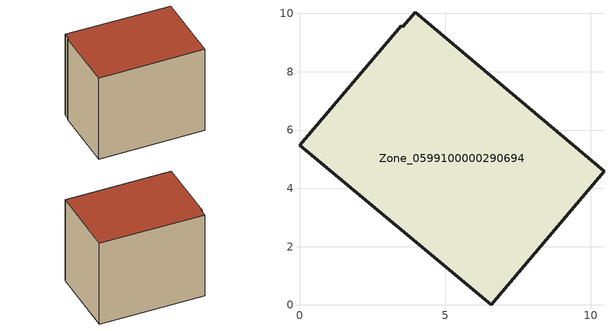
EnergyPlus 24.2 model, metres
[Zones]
Zone_0599100000290694
 floor ground (C_G): 3.54,9.55 3.97,10.05 10.45,4.59 6.58,0 0,5.47 3.49,9.59 z0.14
 wall outside (C_F): 6.58,0 10.45,4.59 3.97,10.05 3.54,9.55 3.49,9.59 0,5.47 6.58,0 z0.14:7.39
 roof outside (C_R): 3.97,10.05 3.54,9.55 3.49,9.59 0,5.47 6.58,0 10.45,4.59 z7.39
[BUILDING]
Pand.0599100000290694: North Axis=0; Terrain=City; Loads Convergence Tolerance Value=0.04; Temperature Convergence Tolerance Value=0.4; Solar Distribution=FullExterior; Maximum Number of Warmup Days=25; Minimum Number of Warmup Days=1
[Site:Location]
Rotterdam.The.Hague.AP_ZH_NLD Design_Conditions: Latitude=51.96; Longitude=4.45; Time Zone=1; Elevation=-4.5
[SITE:GROUNDTEMPERATURE:BUILDINGSURFACE]
18, 18, 18, 18, 18, 18, 18, 18, 18, 18, 18, 18
[MATERIAL] Thermal Absorptance=0.9; Solar Absorptance=0.7; Visible Absorptance=0.7
Name | Roughness | Thickness | Conductivity | Density | Specific Heat
G.TI.1946-1964 | MediumSmooth | 0.15 | 1 | 540 | 1210
F.TI.1946-1964 | Rough | 0.3 | 0.857143 | 1920 | 840
R.TI.1946-1964 | MediumRough | 0.2 | 0.277778 | 1500 | 1000
[CONSTRUCTION]
C_G: G.TI.1946-1964
C_F: F.TI.1946-1964
C_R: R.TI.1946-1964
[ZONE]
Zone_0599100000290694: Type=1; Multiplier=1; Ceiling Height=Autocalculate; Volume=Autocalculate; Floor Area=autocalculate; Part of Total Floor Area=Yes
[ZONEINFILTRATION:DESIGNFLOWRATE]
Infil_Zone_0599100000290694: Zone or ZoneList or Space or SpaceList=Zone_0599100000290694; Schedule=AlwaysOn; Design Flow Rate Calculation Method=Flow/Area; Flow Rate per Floor Area=0.003; Constant Term Coefficient=1; Temperature Term Coefficient=0; Velocity Term Coefficient=0; Velocity Squared Term Coefficient=0
[HVACTEMPLATE:ZONE:IDEALLOADSAIRSYSTEM]
Zone_0599100000290694: Maximum Heating Supply Air Temperature=50; Minimum Cooling Supply Air Temperature=13; Maximum Heating Supply Air Humidity Ratio=0.0156; Minimum Cooling Supply Air Humidity Ratio=0.0077; Heating Limit=NoLimit; Cooling Limit=NoLimit; Dehumidification Control Type=ConstantSensibleHeatRatio; Cooling Sensible Heat Ratio=0.7; Dehumidification Setpoint=60; Humidification Control Type=None; Humidification Setpoint=30; Outdoor Air Method=None; Outdoor Air Flow Rate per Person=0.00944; Outdoor Air Flow Rate per Zone Floor Area=0; Outdoor Air Flow Rate per Zone=0; Demand Controlled Ventilation Type=None; Outdoor Air Economizer Type=NoEconomizer; Heat Recovery Type=None; Sensible Heat Recovery Effectiveness=0.7; Latent Heat Recovery Effectiveness=0.65
[ZONECONTROL:THERMOSTAT]
ThermostatControl_Zone_0599100000290694: Zone or ZoneList=Zone_0599100000290694; Control Type Schedule=DualSetpointControlType; Control 1=Thermostat_Zone_0599100000290694; Temperature Difference Between Cutout And Setpoint=0
[THERMOSTATSETPOINT:DUALSETPOINT]
Thermostat_Zone_0599100000290694: Heating Setpoint Temperature Schedule=HeatingSetpoint_Zone_0599100000290694; Cooling Setpoint Temperature Schedule=CoolingSetpoint_Zone_0599100000290694
[SCHEDULE:COMPACT]
HeatingSetpoint_Zone_0599100000290694: Through: 12/31, For: AllDays, Until: 24:00, 21
CoolingSetpoint_Zone_0599100000290694: Through: 12/31, For: AllDays, Until: 24:00, 24
DualSetpointControlType: Through: 12/31, For: AllDays, Until: 24:00, 4
AlwaysOn: Through: 12/31, For: AllDays, Until: 24:00, 1
